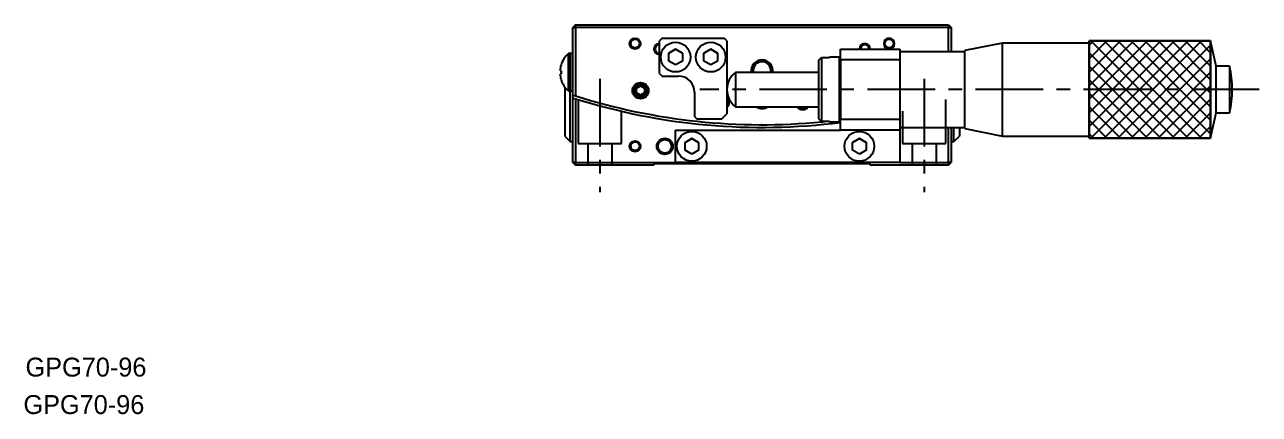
# Model space of a CAD drawing. Extents: x -21 to 386, y -7 to 259.
# Drawn here: x -21.2 to 207.2, y -7.1 to 65 of the extents above; entities that cross this region are included whole.
import ezdxf

# ---------------------------------------------------------------- set-up
doc = ezdxf.new("R2010")
doc.units = 0
doc.header["$LTSCALE"] = 10
doc.linetypes.add('CENTER', pattern=[2, 1.25, -0.25, 0.25, -0.25])
doc.linetypes.add('DASHED', pattern=[3.5, 2, -1.5])
doc.layers.get('0').update_dxf_attribs({"linetype": 'CONTINUOUS'})
doc.layers.add('CENTER', color=1, linetype='CENTER')
doc.styles.get("Standard").update_dxf_attribs({"font": 'FGP教科書体NT-M'})

msp = doc.modelspace()

# ---------------------------------------------------------------- linework, layer by layer
at = {"color": 7, "linetype": 'CONTINUOUS'}
for p, q in [((80.69264, 65), (80.19264, 64.5)), ((80.19264, 64.5), (80.69264, 64.5)), ((80.19264, 51.980506), (80.19264, 64.5)), ((80.69264, 65), (149.69264, 65)), ((80.69264, 65), (80.69264, 64.5)), ((80.69264, 64.5), (80.69264, 51.821247)), ((149.69264, 64.5), (80.69264, 64.5)), ((149.69264, 65), (149.69264, 64.5)), ((149.69264, 65), (150.19264, 64.5)), ((149.69264, 64.5), (150.19264, 64.5)), ((149.69264, 60), (149.69264, 64.5)), ((150.19264, 64.5), (150.19264, 60)), ((96.69264, 62.5), (96.19264, 62)), ((96.19264, 56), (96.19264, 62)), ((96.69264, 62.5), (108.19264, 62.5)), ((108.69264, 62), (108.19264, 62.5)), ((108.69264, 62), (108.69264, 48.5)), ((175.69264, 62), (175.69264, 53)), ((198.19264, 62), (175.69264, 62)), ((175.69264, 62), (198.19264, 62)), ((175.69264, 44), (175.69264, 62)), ((199.19264, 57.3), (198.19264, 62)), ((198.19264, 44), (198.19264, 62)), ((198.19264, 62), (198.19264, 44)), ((79.350026, 52.747999), (79.350026, 59.647999)), ((79.69264, 59.647999), (79.350026, 59.647999)), ((80.19264, 59.697999), (79.69264, 59.697999)), ((79.69264, 59.697999), (79.69264, 59.689457)), ((79.69264, 59.689457), (79.69264, 52.689457)), ((80.19264, 59.689457), (79.69264, 59.689457)), ((79.69264, 59.689457), (79.69264, 59.647999)), ((79.69264, 52.747999), (79.69264, 59.647999)), ((97.94264, 59.721688), (99.19264, 60.443376)), ((99.19264, 60.443376), (97.94264, 59.721688)), ((97.94264, 58.278312), (97.94264, 59.721688)), ((99.19264, 60.443376), (100.44264, 59.721688)), ((100.44264, 59.721688), (99.19264, 60.443376)), ((100.44264, 59.721688), (100.44264, 58.278312)), ((104.44264, 59.721688), (105.69264, 60.443376)), ((105.69264, 60.443376), (104.44264, 59.721688)), ((104.44264, 58.278312), (104.44264, 59.721688)), ((105.69264, 60.443376), (106.94264, 59.721688)), ((106.94264, 59.721688), (105.69264, 60.443376)), ((106.94264, 59.721688), (106.94264, 58.278312)), ((129.69264, 60.5), (140.69264, 60.5)), ((129.69264, 58.5), (129.69264, 60.5)), ((140.69264, 60.5), (140.69264, 58.5)), ((152.69264, 60), (140.69264, 60)), ((159.69264, 61.6), (152.69264, 60.2)), ((152.69264, 45.8), (152.69264, 60.2)), ((175.69264, 61.6), (159.69264, 61.6)), ((159.69264, 44.4), (159.69264, 61.6)), ((77.99552, 57.549048), (78.002211, 57.545785)), ((99.19264, 57.556624), (97.94264, 58.278312)), ((100.44264, 58.278312), (99.19264, 57.556624)), ((105.69264, 57.556624), (104.44264, 58.278312)), ((106.94264, 58.278312), (105.69264, 57.556624)), ((125.69264, 58.408327), (126.19264, 58.91608)), ((125.69264, 47.591673), (125.69264, 58.408327)), ((126.19264, 58.91608), (126.19264, 47.08392)), ((126.19264, 58.91608), (127.69264, 58.91608)), ((127.69264, 58.91608), (127.69264, 59)), ((129.49264, 59), (127.69264, 59)), ((129.49264, 47), (129.49264, 59)), ((129.69264, 58.8), (129.49264, 59)), ((140.69264, 58.5), (129.69264, 58.5)), ((129.69264, 58.5), (129.69264, 47.5)), ((140.69264, 58.5), (140.69264, 53)), ((201.69264, 57.3), (199.19264, 57.3)), ((199.19264, 48.7), (199.19264, 57.3)), ((201.69264, 57.3), (201.69264, 48.7)), ((77.80736, 56.457999), (78.002211, 56.457999)), ((78.002211, 55.937999), (77.80736, 55.937999)), ((77.80736, 55.937999), (78.002211, 55.937999)), ((78.002211, 54.850214), (77.99552, 54.84695)), ((78.002211, 54.850214), (77.99552, 54.84695)), ((78.002211, 56.457999), (78.002211, 55.937999)), ((96.19264, 56), (96.69264, 55.5)), ((96.69264, 55.5), (99.69264, 55.5)), ((125.69264, 56.175), (110.25982, 56.175)), ((110.25982, 56.175), (110.25982, 49.825)), ((78.69264, 53.464869), (78.69264, 50.9)), ((79.350026, 52.747999), (79.69264, 52.747999)), ((79.69264, 52.747999), (79.69264, 52.689457)), ((80.19264, 52.689457), (79.69264, 52.689457)), ((79.69264, 50.9), (79.69264, 52.689457)), ((91.94264, 53.233013), (92.69264, 53.666025)), ((91.94264, 52.366987), (91.94264, 53.233013)), ((92.69264, 53.666025), (93.44264, 53.233013)), ((93.44264, 53.233013), (93.44264, 52.366987)), ((140.69264, 53), (140.69264, 47.5)), ((175.69264, 53), (175.69264, 44)), ((78.69264, 50.9), (78.69264, 44.4)), ((79.69264, 43.4), (79.69264, 50.9)), ((80.19264, 51.455488), (80.19264, 51.980506)), ((80.19264, 39.5), (80.19264, 51.455488)), ((80.69264, 51.296992), (80.69264, 39.5)), ((92.69264, 51.933975), (91.94264, 52.366987)), ((93.44264, 52.366987), (92.69264, 51.933975)), ((102.69264, 52.5), (102.69264, 48)), ((102.69264, 48), (103.19264, 47.5)), ((107.69264, 47.5), (108.69264, 48.5)), ((110.25982, 49.825), (125.69264, 49.825)), ((198.19264, 44), (199.19264, 48.7)), ((199.19264, 48.7), (201.69264, 48.7)), ((107.69264, 47.5), (103.19264, 47.5)), ((110.219105, 46.610241), (110.216706, 46.622416)), ((110.562355, 46.603735), (110.562941, 46.614132)), ((113.317856, 46.54365), (113.318704, 46.553663)), ((113.64142, 46.54853), (113.644567, 46.534669)), ((114.461325, 46.526126), (114.459375, 46.533772)), ((114.465454, 46.510257), (114.461325, 46.526126)), ((114.692168, 46.503245), (114.693934, 46.520808)), ((114.693934, 46.520808), (114.694735, 46.528958)), ((115.0567, 46.522818), (115.060684, 46.506684)), ((116.067567, 46.503566), (116.068825, 46.513737)), ((116.468743, 46.526485), (116.471763, 46.515406)), ((119.275109, 46.611885), (119.278249, 46.602197)), ((120.19659, 46.622673), (120.200586, 46.642817)), ((120.676147, 46.659171), (120.678941, 46.65092)), ((120.678941, 46.65092), (120.684848, 46.633937)), ((126.19264, 47.08392), (125.69264, 47.591673)), ((127.69264, 47.08392), (126.19264, 47.08392)), ((127.69264, 47), (127.69264, 47.08392)), ((127.69264, 47), (129.49264, 47)), ((129.49264, 47), (129.69264, 47.2)), ((129.69264, 47.5), (140.69264, 47.5)), ((129.69264, 45.5), (129.69264, 47.5)), ((140.69264, 47.5), (140.69264, 45.5)), ((140.69264, 46), (152.69264, 46)), ((149.69264, 39.5), (149.69264, 46)), ((150.19264, 46), (150.19264, 39.5)), ((150.69264, 43.4), (150.69264, 46)), ((151.69264, 46), (151.69264, 44.4)), ((152.69264, 45.8), (159.69264, 44.4)), ((78.69264, 44.4), (79.69264, 43.4)), ((99.19264, 45.5), (129.69264, 45.5)), ((99.19264, 39.5), (99.19264, 45.5)), ((100.94264, 43.221688), (102.19264, 43.943376)), ((102.19264, 43.943376), (100.94264, 43.221688)), ((102.19264, 43.943376), (103.44264, 43.221688)), ((103.44264, 43.221688), (102.19264, 43.943376)), ((140.69264, 45.5), (129.69264, 45.5)), ((131.94264, 43.221688), (133.19264, 43.943376)), ((133.19264, 43.943376), (131.94264, 43.221688)), ((133.19264, 43.943376), (134.44264, 43.221688)), ((134.44264, 43.221688), (133.19264, 43.943376)), ((140.69264, 45.5), (140.69264, 39.5)), ((150.69264, 43.4), (151.69264, 44.4)), ((159.69264, 44.4), (175.69264, 44.4)), ((175.69264, 44), (198.19264, 44)), ((198.19264, 44), (175.69264, 44)), ((79.69264, 43.4), (80.19264, 43.4)), ((100.94264, 41.778312), (100.94264, 43.221688)), ((102.19264, 41.056624), (100.94264, 41.778312)), ((103.44264, 41.778312), (102.19264, 41.056624)), ((103.44264, 43.221688), (103.44264, 41.778312)), ((131.94264, 41.778312), (131.94264, 43.221688)), ((133.19264, 41.056624), (131.94264, 41.778312)), ((134.44264, 41.778312), (133.19264, 41.056624)), ((134.44264, 43.221688), (134.44264, 41.778312)), ((150.19264, 43.4), (150.69264, 43.4)), ((80.69264, 39.5), (80.19264, 39.5)), ((80.19264, 39.5), (80.69264, 39)), ((80.69264, 39.5), (99.19264, 39.5)), ((80.69264, 39.5), (80.69264, 39)), ((95.19264, 39), (80.69264, 39)), ((95.19264, 39.3), (135.19264, 39.3)), ((95.19264, 39.3), (95.19264, 39)), ((140.69264, 39.5), (99.19264, 39.5)), ((135.19264, 39), (135.19264, 39.3)), ((149.69264, 39), (135.19264, 39)), ((140.69264, 39.5), (149.69264, 39.5)), ((149.69264, 39), (149.69264, 39.5)), ((150.19264, 39.5), (149.69264, 39.5)), ((149.69264, 39), (150.19264, 39.5))]:
    msp.add_line(p, q, dxfattribs=at)
at = {"color": 3, "linetype": 'CONTINUOUS'}
for p, q in [((175.69264, 61.19264), (176.5, 62)), ((175.69264, 58.69264), (179, 62)), ((175.69264, 56.19264), (181.5, 62)), ((175.69264, 53.69264), (184, 62)), ((175.69264, 51.19264), (186.5, 62)), ((175.69264, 48.69264), (189, 62)), ((175.69264, 46.19264), (191.5, 62)), ((176, 44), (194, 62)), ((176, 62), (194, 44)), ((178.5, 44), (196.5, 62)), ((178.5, 62), (196.5, 44)), ((181, 62), (198.19264, 44.80736)), ((183.5, 62), (198.19264, 47.30736)), ((186, 62), (198.19264, 49.80736)), ((188.5, 62), (198.19264, 52.30736)), ((191, 62), (198.19264, 54.80736)), ((193.5, 62), (198.19264, 57.30736)), ((196, 62), (198.19264, 59.80736)), ((175.69264, 59.80736), (191.5, 44)), ((181, 44), (198.19264, 61.19264)), ((175.69264, 57.30736), (189, 44)), ((183.5, 44), (198.19264, 58.69264)), ((186, 44), (198.19264, 56.19264)), ((175.69264, 54.80736), (186.5, 44)), ((188.5, 44), (198.19264, 53.69264)), ((175.69264, 52.30736), (184, 44)), ((191, 44), (198.19264, 51.19264)), ((175.69264, 49.80736), (181.5, 44)), ((193.5, 44), (198.19264, 48.69264)), ((175.69264, 47.30736), (179, 44)), ((196, 44), (198.19264, 46.19264)), ((175.69264, 44.80736), (176.5, 44))]:
    msp.add_line(p, q, dxfattribs=at)
at = {"color": 3, "linetype": 'DASHED'}
for p, q in [((81.19264, 51.140999), (81.19264, 43)), ((149.19264, 43), (149.19264, 51.140763)), ((89.19264, 43), (89.19264, 48.977875)), ((141.19264, 48.977681), (141.19264, 43)), ((81.19264, 43), (89.19264, 43)), ((82.94264, 43), (82.94264, 39)), ((87.44264, 39), (87.44264, 43)), ((141.19264, 43), (149.19264, 43)), ((142.94264, 43), (142.94264, 39)), ((147.44264, 39), (147.44264, 43))]:
    msp.add_line(p, q, dxfattribs=at)
at = {"color": 3, "linetype": 'CONTINUOUS'}
for centre, radius in [((91.69264, 61.5), 1), ((92.69264, 52.8), 1.5), ((91.69264, 42.5), 1), ((97.19264, 42.5), 1.5)]:
    msp.add_circle(centre, radius, dxfattribs=at)
at = {"color": 7, "linetype": 'CONTINUOUS'}
for centre, radius in [((91.69264, 61.5), 0.8), ((99.19264, 59), 2.75), ((105.69264, 59), 2.75), ((138.69264, 61.5), 0.8), ((92.69264, 52.8), 1.25), ((92.69264, 52.8), 1), ((97.19264, 42.5), 1.25), ((102.19264, 42.5), 2.75), ((133.19264, 42.5), 2.75), ((91.69264, 42.5), 0.8)]:
    msp.add_circle(centre, radius, dxfattribs=at)
at = {"color": 3, "linetype": 'CONTINUOUS'}
for centre, radius, start, end in [((138.69264, 61.5), 1, 90, 270), ((138.69264, 61.5), 1, 270, 90), ((96.19264, 60.5), 1, 90, 270), ((134.19264, 60.5), 1, 90, 180), ((134.19264, 60.5), 1, 0, 90), ((115.19264, 56.5), 2, 90, 189.352035), ((115.19264, 56.5), 2, 350.647965, 90), ((107.69264, 50.8), 1.5, 34.667347, 48.189685), ((107.69264, 50.8), 1.5, 311.810315, 12.830322), ((115.19264, 51.5), 2, 236.87706, 303.12294), ((122.69264, 50.8), 1.5, 220.541602, 319.458398)]:
    msp.add_arc(centre, radius, start, end, dxfattribs=at)
at = {"color": 7, "linetype": 'CONTINUOUS'}
for centre, radius, start, end in [((82.39264, 56.197999), 4.6, 131.409622, 162.920023), ((96.19264, 60.5), 0.8, 90, 270), ((134.19264, 60.5), 0.8, 0, 180), ((82.39264, 56.197999), 4.592646, 162.934422, 176.754622), ((115.19264, 56.5), 1.65, 0, 191.359811), ((183.45264, 53), 18.74, 0, 13.265029), ((82.39264, 56.197999), 4.592646, 183.245378, 197.065578), ((82.39264, 56.197999), 4.6, 197.079977, 228.590378), ((99.69264, 52.5), 3, 0, 90), ((112.692797, 53), 4, 127.462651, 232.537349), ((115.19264, 56.5), 1.65, 348.640189, 0), ((183.45264, 53), 18.74, 346.734971, 0), ((115.19264, 161), 114.5, 252.20111, 252.463696), ((115.19264, 161), 115, 252.281068, 252.542397), ((115.19264, 161), 115, 252.542397, 277.24353), ((115.19264, 161), 114.5, 252.463696, 275.50902), ((107.69264, 50.8), 1.25, 0, 36.869898), ((107.69264, 50.8), 1.25, 323.130102, 0), ((122.69264, 50.8), 1.25, 231.260575, 308.739425), ((122.69264, 50.8), 1, 257.161432, 282.838568), ((115.19264, 161), 114.5, 275.50902, 275.788904)]:
    msp.add_arc(centre, radius, start, end, dxfattribs=at)
at = {"layer": 'CENTER', "color": 1, "linetype": 'CENTER'}
for p, q in [((85.19264, 54.981983), (85.19264, 34)), ((145.19264, 54.981983), (145.19264, 34)), ((207.19264, 53), (103.69264, 53))]:
    msp.add_line(p, q, dxfattribs=at)

# ---------------------------------------------------------------- texts
at = {"color": 7}
for p in [(-21.082847, -0.096578), (-21.470174, -7.0281)]:
    msp.add_text('GPG70-96', height=3.5, dxfattribs=at).set_placement(p)

doc.saveas('drawing.dxf')
